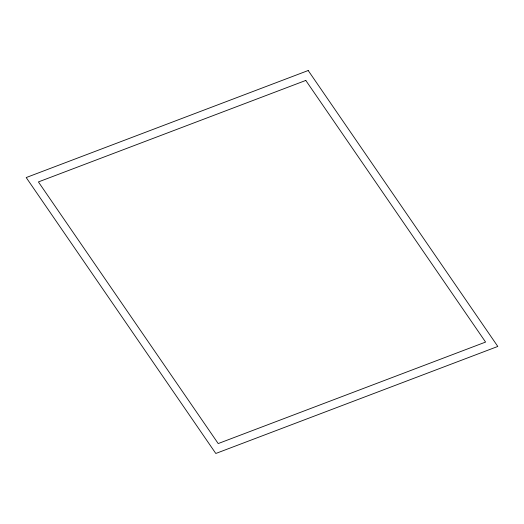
<?xml version="1.0" encoding="UTF-8"?>
<svg xmlns="http://www.w3.org/2000/svg" width="524" height="524" viewBox="0 0 524 524"><rect width="100%" height="100%" fill="white"/><g stroke="black" fill="none" stroke-linecap="round" stroke-linejoin="round"><path stroke-width="0.79" d="M308.191 70.524L26.2 177.557L215.809 453.476L497.8 346.443L308.191 70.524M305.793 80.434L38.409 181.926L218.207 443.566L485.591 342.074L305.793 80.434"/></g></svg>
